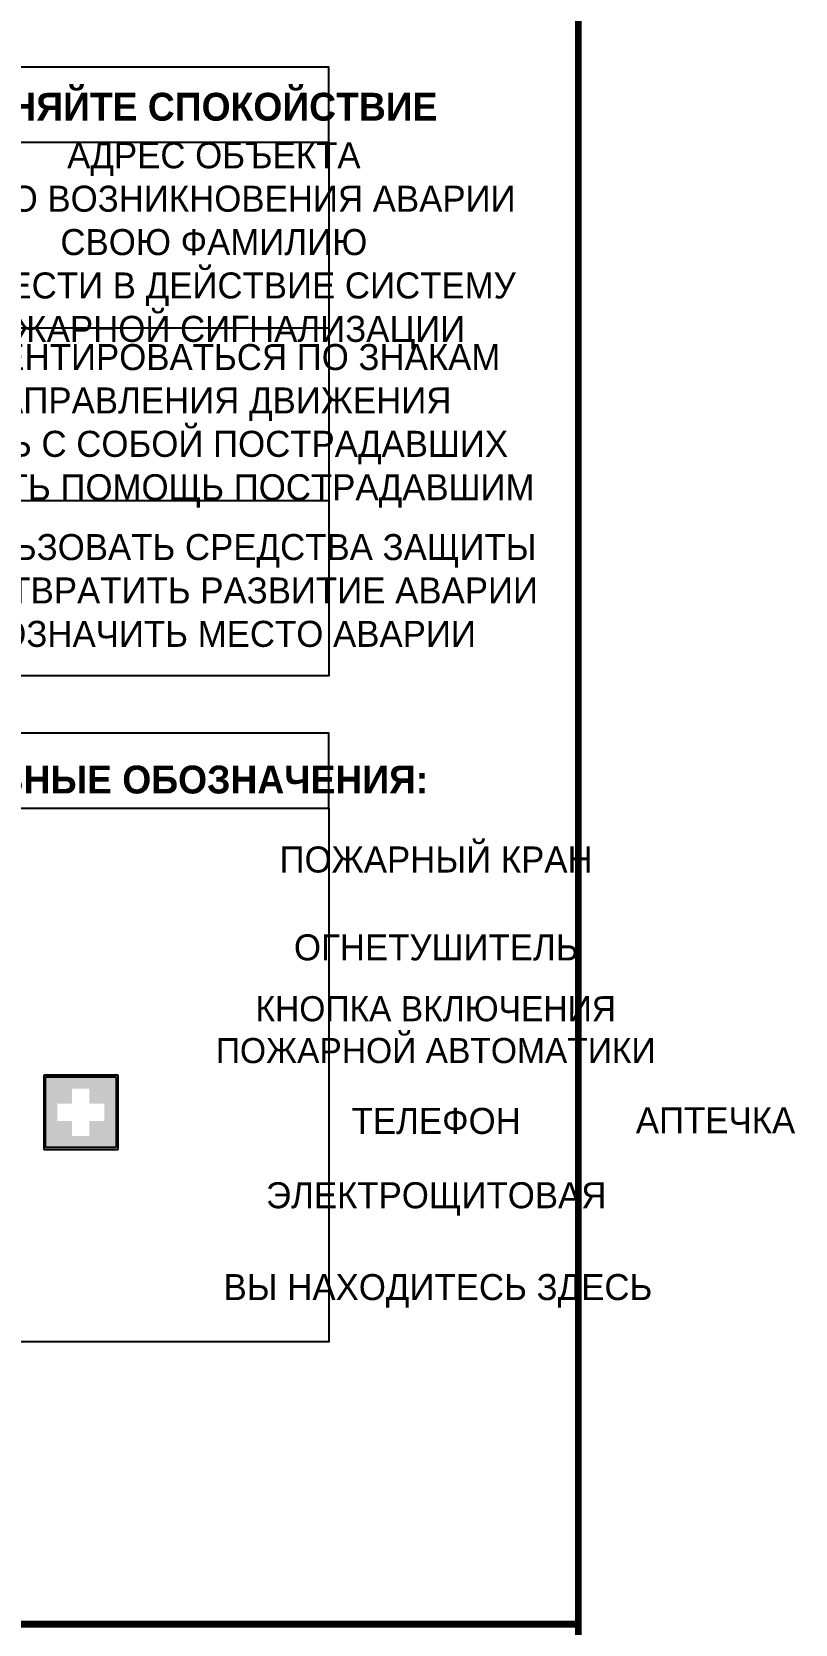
# Model space of a CAD drawing. Header units: millimetres. Extents: x 13114 to 67229, y 22859 to 38520.
# Drawn here: x 38256.9 to 38339, y 25479 to 25650.3 of the extents above; entities that cross this region are included whole.
import ezdxf

# ---------------------------------------------------------------- set-up
doc = ezdxf.new("R2010")
doc.units = ezdxf.units.MM
doc.styles.add('обычный', font='arial.ttf')

# ---------------------------------------------------------------- blocks, each defined once
blk = doc.blocks.new('A$C18900ED3')
h = blk.add_hatch(color=126)
h.paths.add_polyline_path([(-0.18, -0.18), (-7.02, -0.18), (-7.02, -7.02), (-0.18, -7.02)])
h.paths.add_polyline_path([(-5.89, -4.46), (-5.89, -2.77), (-4.46, -2.77), (-4.46, -1.31), (-2.77, -1.31), (-2.77, -2.77), (-1.33, -2.77), (-1.33, -4.46), (-2.77, -4.46), (-2.77, -5.89), (-4.46, -5.89), (-4.46, -4.46)], flags=16)
at = {"color": 126}
for p, q in [((-7.2, 0), (-7.2, -7.2)), ((0, 0), (-7.2, 0)), ((0, -7.2), (0, 0)), ((-7.02, -7.02), (-7.02, -0.18)), ((-7.02, -0.18), (-0.18, -0.18)), ((-0.18, -0.18), (-0.18, -7.02)), ((-7.2, -7.2), (0, -7.2)), ((-0.18, -7.02), (-7.02, -7.02))]:
    blk.add_line(p, q, dxfattribs=at)

msp = doc.modelspace()

# ---------------------------------------------------------------- linework, layer by layer
at = {"color": 6, "lineweight": 100}
for points in [[(37715.63, 25874), (38315.63, 25874), (38315.63, 25479), (37715.63, 25479)], [(37715.63, 25874), (38315.63, 25874), (38315.63, 25479), (37715.63, 25479)], [(37715.63, 25479), (38315.63, 25479), (38315.63, 25084), (37715.63, 25084)]]:
    msp.add_lwpolyline(points, close=True, dxfattribs=at)
for points in [[(38145.04, 25638.42), (38288.81, 25638.42), (38288.81, 25646.47), (38145.04, 25646.47)], [(38145.04, 25638.42), (38288.81, 25638.42), (38288.81, 25581.02), (38145.04, 25581.02)], [(38145.04, 25566.78), (38288.81, 25566.78), (38288.81, 25574.83), (38145.04, 25574.83)], [(38145.04, 25566.78), (38288.81, 25566.78), (38288.81, 25509.38), (38145.04, 25509.38)]]:
    msp.add_lwpolyline(points, close=True)
for points in [[(38203.46, 25618.43), (38145.04, 25618.43), (38288.81, 25618.43)], [(38203.46, 25599.85), (38145.04, 25599.85), (38288.81, 25599.85)]]:
    msp.add_lwpolyline(points)

# ---------------------------------------------------------------- block references
at = {"xscale": 1.111111111007631, "yscale": 1.111111111007631, "zscale": 1.111111111007631}
msp.add_blockref('A$C18900ED3', (38266.13, 25538.06), dxfattribs=at)

# ---------------------------------------------------------------- texts
at = {"lineweight": 0, "attachment_point": 5, "style": 'обычный'}
for s, insert, char_height, width in [('{\\fProxima Nova Rg|b1|i0|c204|p2;ДЕЙСТВИЯ ПРИ АВАРИИ: СОХРАНЯЙТЕ СПОКОЙСТВИЕ\\H1.6644x; }', (38243.99, 25641.79), 3, 175.1736), ('\\pi-8.4,l8.4,t8.4;{\\fProxima Nova Rg|b0|i0|c204|p2;АДРЕС ОБЪЕКТА\\PМЕСТО ВОЗНИКНОВЕНИЯ АВАРИИ\\PСВОЮ ФАМИЛИЮ\\PПРИВЕСТИ В ДЕЙСТВИЕ СИСТЕМУ \\PПОЖАРНОЙ СИГНАЛИЗАЦИИ}', (38276.44, 25627.26), 2.8, 126.6484), ('\\pi-8.4,l8.4,t8.4;{\\fProxima Nova Rg|b0|i0|c204|p2;ОРИЕНТИРОВАТЬСЯ ПО ЗНАКАМ \\PНАПРАВЛЕНИЯ ДВИЖЕНИЯ\\PВЗЯТЬ С СОБОЙ ПОСТРАДАВШИХ\\PОКАЗАТЬ ПОМОЩЬ ПОСТРАДАВШИМ}', (38276.37, 25607.89), 2.8, 126.6484), ('\\pi-8.4,l8.4,t8.4;{\\fProxima Nova Rg|b0|i0|c204|p2;ИСПОЛЬЗОВАТЬ СРЕДСТВА ЗАЩИТЫ \\PПРЕДОТВРАТИТЬ РАЗВИТИЕ АВАРИИ\\PОБОЗНАЧИТЬ МЕСТО АВАРИИ}', (38276.31, 25590.17), 2.8, 126.6484), ('{\\fProxima Nova Rg|b1|i0|c204|p2;УСЛОВНЫЕ ОБОЗНАЧЕНИЯ:\\H1.1997x; }', (38270.63, 25569.83), 3, 175.1736), ('\\pi-8.4,l8.4,t8.4;{\\fProxima Nova Rg|b0|i0|c204|p2;ПОЖАРНЫЙ КРАН\\H1.6404x; }', (38300.35, 25561.23), 2.8, 126.6484), ('\\pi-8.4,l8.4,t8.4;{\\fProxima Nova Rg|b0|i0|c204|p2;ОГНЕТУШИТЕЛЬ\\H1.1997x; }', (38300.37, 25551.78), 2.8, 126.6484), ('\\pi-8.1,l8.1,t8.1;{\\fProxima Nova Rg|b0|i0|c204|p2;КНОПКА ВКЛЮЧЕНИЯ\\PПОЖАРНОЙ АВТОМАТИКИ}', (38300.31, 25542.93), 2.7, 126.6484), ('\\pi-8.4,l8.4,t8.4;{\\fProxima Nova Rg|b0|i0|c204|p2;ТЕЛЕФОН\\H1.1997x; }', (38300.36, 25533.11), 2.8, 126.6484), ('\\pi-8.4,l8.4,t8.4;{\\fProxima Nova Rg|b0|i0|c204|p2;АПТЕЧКА\\H1.1667x; }', (38330.41, 25533.2), 2.8, 126.6484), ('\\pi-8.4,l8.4,t8.4;{\\fProxima Nova Rg|b0|i0|c204|p2;ЭЛЕКТРОЩИТОВАЯ\\H1.1997x; }', (38300.36, 25524.73), 2.8, 126.6484), ('\\pi-8.4,l8.4,t8.4;{\\fProxima Nova Rg|b0|i0|c204|p2;ВЫ НАХОДИТЕСЬ ЗДЕСЬ\\H1.1997x; }', (38300.55, 25514.85), 2.8, 126.6484)]:
    msp.add_mtext(s, dxfattribs=dict(at, insert=insert, char_height=char_height, width=width))

doc.saveas('drawing.dxf')
